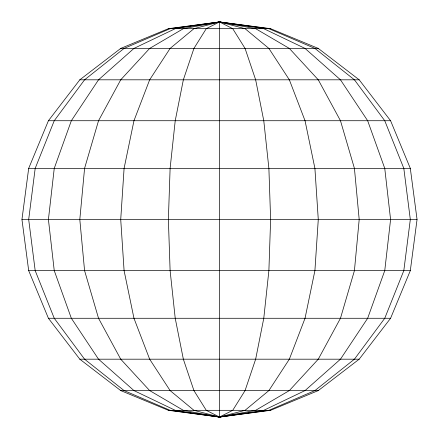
<?xml version="1.0" encoding="UTF-8"?>
<svg xmlns="http://www.w3.org/2000/svg" width="439" height="439" viewBox="0 0 439 439"><rect width="100%" height="100%" fill="white"/><g stroke="black" fill="none" stroke-linecap="round" stroke-linejoin="round"><path stroke-width="0.66" d="M21.95 219.5L28.683 168.373L48.416 120.725L79.81 79.81L120.725 48.416L168.373 28.683L219.5 21.95L270.627 28.683L318.275 48.416L359.19 79.81L390.584 120.725L410.317 168.373L417.05 219.5L410.317 270.627L390.584 318.275L359.19 359.19L318.275 390.584L270.627 410.317L219.5 417.05L168.373 410.317L120.725 390.584L79.81 359.19L48.416 318.275L28.683 270.627L21.95 219.5L417.05 219.5M219.5 21.95L206.264 28.683L193.934 48.416L183.348 79.81L175.221 120.725L170.112 168.373L168.373 219.5L170.112 270.627L175.221 318.275L183.348 359.19L193.934 390.584L206.264 410.317L219.5 417.05L268.887 410.317L314.911 390.584L354.427 359.19L384.756 318.275L403.814 270.627L410.317 219.5L403.814 168.373L384.756 120.725L354.427 79.81L314.911 48.416L268.887 28.683L219.5 21.95L170.112 28.683L124.089 48.416L84.573 79.81L54.244 120.725L35.186 168.373L28.683 219.5L35.186 270.627L54.244 318.275L84.573 359.19L124.089 390.584L170.112 410.317L219.5 417.05L263.779 410.317L305.039 390.584L340.472 359.19L367.662 318.275L384.756 270.627L390.584 219.5L384.756 168.373L367.662 120.725L340.472 79.81L305.039 48.416L263.779 28.683L219.5 21.95L175.221 28.683L133.961 48.416L98.528 79.81L71.337 120.725L54.244 168.373L48.416 219.5L54.244 270.627L71.337 318.275L98.528 359.19L133.961 390.584L175.221 410.317L219.5 417.05L255.652 410.317L289.345 390.584L318.275 359.19L340.472 318.275L354.427 270.627L359.19 219.5L354.427 168.373L340.472 120.725L318.275 79.81L289.345 48.416L255.652 28.683L219.5 21.95L183.348 28.683L149.655 48.416L120.725 79.81L98.528 120.725L84.573 168.373L79.81 219.5L84.573 270.627L98.528 318.275L120.725 359.19L149.655 390.584L183.348 410.317L219.5 417.05L245.066 410.317L268.887 390.584L289.345 359.19L305.039 318.275L314.911 270.627L318.275 219.5L314.911 168.373L305.039 120.725L289.345 79.81L268.887 48.416L245.066 28.683L219.5 21.95L193.934 28.683L170.112 48.416L149.655 79.81L133.961 120.725L124.089 168.373L120.725 219.5L124.089 270.627L133.961 318.275L149.655 359.19L170.112 390.584L193.934 410.317L219.5 417.05L232.736 410.317L245.066 390.584L255.652 359.19L263.779 318.275L268.887 270.627L270.627 219.5L268.887 168.373L263.779 120.725L255.652 79.81L245.066 48.416L232.736 28.683L219.5 21.95L219.5 417.05M168.373 28.683L270.627 28.683M120.725 48.416L318.275 48.416M79.81 79.81L359.19 79.81M48.416 120.725L390.584 120.725M28.683 168.373L410.317 168.373M28.683 270.627L410.317 270.627M48.416 318.275L390.584 318.275M79.81 359.19L359.19 359.19M120.725 390.584L318.275 390.584M168.373 410.317L270.627 410.317"/></g></svg>
